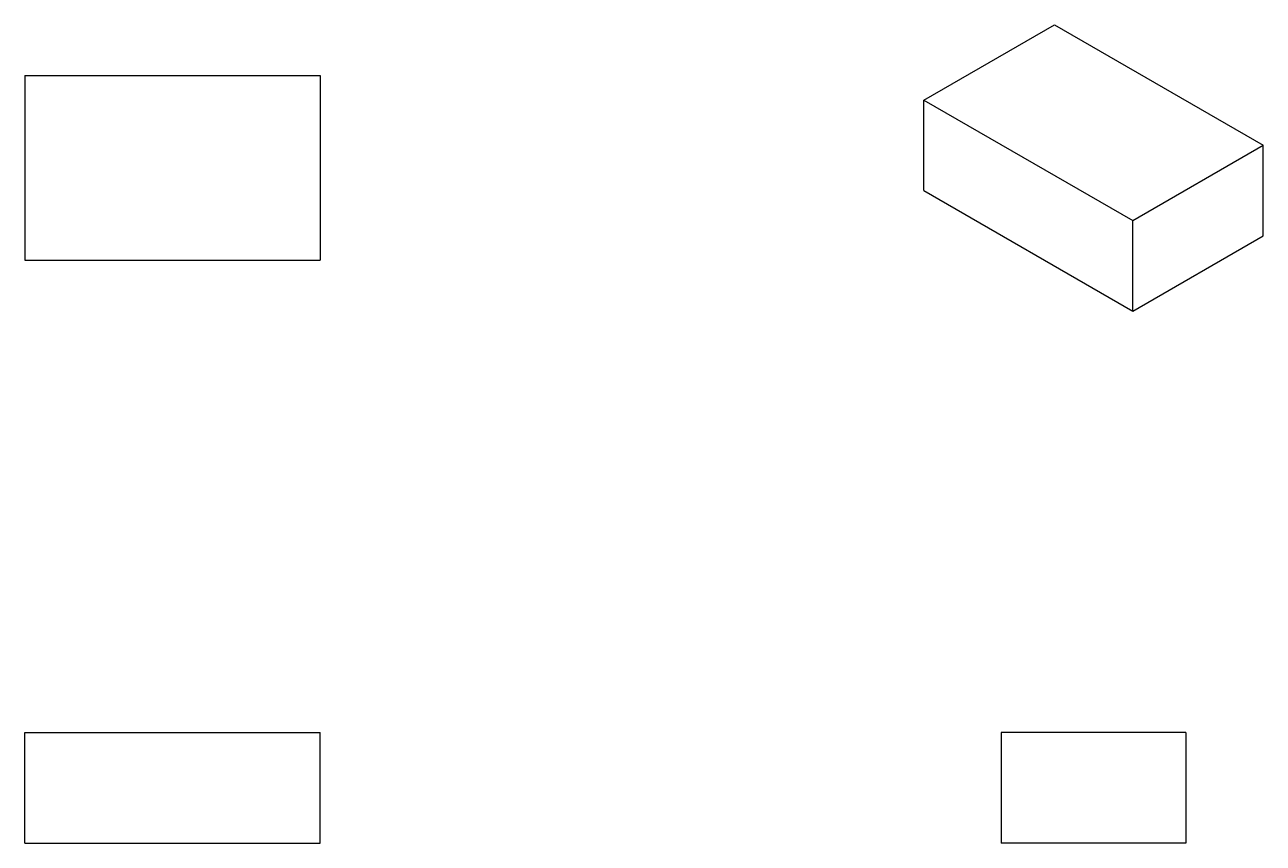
# Model space of a CAD drawing. Header units: millimetres. Extents: x 69 to 237, y 51 to 162.
import ezdxf

# ---------------------------------------------------------------- set-up
doc = ezdxf.new("R2010")
doc.units = ezdxf.units.MM
for name, color, linetype in [('ViewFront', 7, 'CONTINUOUS'), ('ViewIsometric', 7, 'CONTINUOUS'), ('ViewRight', 7, 'CONTINUOUS'), ('ViewTop', 7, 'CONTINUOUS')]:
    doc.layers.add(name, color=color, linetype=linetype)

msp = doc.modelspace()

# ---------------------------------------------------------------- linework, layer by layer
at = {"layer": 'ViewFront'}
for p, q in [((69.1, 51.3), (69.1, 66.3)), ((69.1, 66.3), (109.1, 66.3)), ((109.1, 51.3), (109.1, 66.3)), ((69.1, 51.3), (109.1, 51.3))]:
    msp.add_line(p, q, dxfattribs=at)
at = {"layer": 'ViewIsometric'}
for p, q in [((190.86, 151.99), (208.54, 162.19)), ((208.54, 162.19), (236.82, 145.86)), ((190.86, 139.74), (190.86, 151.99)), ((190.86, 151.99), (219.14, 135.66)), ((219.14, 135.66), (236.82, 145.86)), ((236.82, 133.61), (236.82, 145.86)), ((190.86, 139.74), (219.14, 123.41)), ((219.14, 123.41), (219.14, 135.66)), ((219.14, 123.41), (236.82, 133.61))]:
    msp.add_line(p, q, dxfattribs=at)
at = {"layer": 'ViewRight'}
for p, q in [((201.34, 66.3), (201.34, 51.3)), ((226.34, 66.3), (201.34, 66.3)), ((226.34, 66.3), (226.34, 51.3)), ((226.34, 51.3), (201.34, 51.3))]:
    msp.add_line(p, q, dxfattribs=at)
at = {"layer": 'ViewTop'}
for p, q in [((69.1, 155.3), (69.1, 130.3)), ((69.1, 155.3), (109.1, 155.3)), ((109.1, 155.3), (109.1, 130.3)), ((69.1, 130.3), (109.1, 130.3))]:
    msp.add_line(p, q, dxfattribs=at)

doc.saveas('drawing.dxf')
